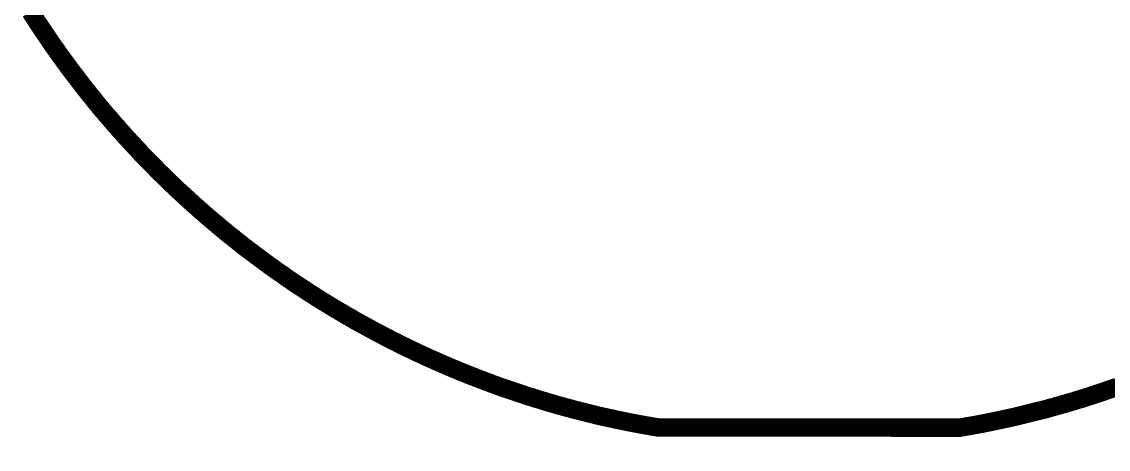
# Model space of a CAD drawing. Header units: millimetres. Extents: x 37412591 to 74834139, y 4258245 to 8527567.
# Drawn here: x 37415230.68 to 37415241.3, y 4261815.13 to 4261819.3 of the extents above; entities that cross this region are included whole.
import ezdxf

# ---------------------------------------------------------------- set-up
doc = ezdxf.new("R2010")
doc.units = ezdxf.units.MM
doc.layers.add('TREE_LAYER', color=7, linetype='Continuous')

# ---------------------------------------------------------------- blocks, each defined once
blk = doc.blocks.new('SUB_BLK_19')
at = {"color": 0, "const_width": 0.01}
blk.add_lwpolyline([(-0.4202, -0.2706), (-0.4196, -0.2717), (-0.4189, -0.2727), (-0.4182, -0.2738), (-0.4175, -0.2748), (-0.4169, -0.2759), (-0.4162, -0.2769), (-0.4155, -0.2779), (-0.4148, -0.279), (-0.4141, -0.28), (-0.4134, -0.2811), (-0.4127, -0.2821), (-0.412, -0.2831), (-0.4113, -0.2842), (-0.4106, -0.2852), (-0.4099, -0.2862), (-0.4092, -0.2873), (-0.4085, -0.2883), (-0.4078, -0.2893), (-0.4071, -0.2903), (-0.4063, -0.2913), (-0.4056, -0.2924), (-0.4049, -0.2934), (-0.4042, -0.2944), (-0.4034, -0.2954), (-0.4027, -0.2964), (-0.402, -0.2974), (-0.4012, -0.2984), (-0.4005, -0.2994), (-0.3997, -0.3005), (-0.399, -0.3015), (-0.3982, -0.3025), (-0.3975, -0.3035), (-0.3967, -0.3044), (-0.396, -0.3054), (-0.3952, -0.3064), (-0.3945, -0.3074), (-0.3937, -0.3084), (-0.3929, -0.3094), (-0.3922, -0.3104), (-0.3914, -0.3114), (-0.3906, -0.3124), (-0.3899, -0.3133), (-0.3891, -0.3143), (-0.3883, -0.3153), (-0.3875, -0.3163), (-0.3867, -0.3172), (-0.3859, -0.3182), (-0.3852, -0.3192), (-0.3844, -0.3201), (-0.3836, -0.3211), (-0.3828, -0.3221), (-0.382, -0.323), (-0.3812, -0.324), (-0.3804, -0.3249), (-0.3796, -0.3259), (-0.3788, -0.3268), (-0.3779, -0.3278), (-0.3771, -0.3287), (-0.3763, -0.3297), (-0.3755, -0.3306), (-0.3747, -0.3316), (-0.3739, -0.3325), (-0.373, -0.3334), (-0.3722, -0.3344), (-0.3714, -0.3353), (-0.3705, -0.3362), (-0.3697, -0.3372), (-0.3689, -0.3381), (-0.368, -0.339), (-0.3672, -0.3399), (-0.3663, -0.3409), (-0.3655, -0.3418), (-0.3646, -0.3427), (-0.3638, -0.3436), (-0.3629, -0.3445), (-0.3621, -0.3454), (-0.3612, -0.3463), (-0.3604, -0.3473), (-0.3595, -0.3482), (-0.3586, -0.3491), (-0.3578, -0.35), (-0.3569, -0.3509), (-0.356, -0.3518), (-0.3552, -0.3526), (-0.3543, -0.3535), (-0.3534, -0.3544), (-0.3525, -0.3553), (-0.3517, -0.3562), (-0.3508, -0.3571), (-0.3499, -0.358), (-0.349, -0.3588), (-0.3481, -0.3597), (-0.3472, -0.3606), (-0.3463, -0.3615), (-0.3454, -0.3623), (-0.3445, -0.3632), (-0.3436, -0.3641), (-0.3427, -0.3649), (-0.3418, -0.3658), (-0.3409, -0.3666), (-0.34, -0.3675), (-0.3391, -0.3683), (-0.3382, -0.3692), (-0.3372, -0.37), (-0.3363, -0.3709), (-0.3354, -0.3717), (-0.3345, -0.3726), (-0.3336, -0.3734), (-0.3326, -0.3742), (-0.3317, -0.3751), (-0.3308, -0.3759), (-0.3298, -0.3767), (-0.3289, -0.3776), (-0.328, -0.3784), (-0.327, -0.3792), (-0.3261, -0.38), (-0.3251, -0.3809), (-0.3242, -0.3817), (-0.3232, -0.3825), (-0.3223, -0.3833), (-0.3213, -0.3841), (-0.3204, -0.3849), (-0.3194, -0.3857), (-0.3185, -0.3865), (-0.3175, -0.3873), (-0.3166, -0.3881), (-0.3156, -0.3889), (-0.3146, -0.3897), (-0.3137, -0.3905), (-0.3127, -0.3913), (-0.3117, -0.3921), (-0.3107, -0.3928), (-0.3098, -0.3936), (-0.3088, -0.3944), (-0.3078, -0.3952), (-0.3068, -0.396), (-0.3058, -0.3967), (-0.3049, -0.3975), (-0.3039, -0.3983), (-0.3029, -0.399), (-0.3019, -0.3998), (-0.3009, -0.4005), (-0.2999, -0.4013), (-0.2989, -0.402), (-0.2979, -0.4028), (-0.2969, -0.4035), (-0.2959, -0.4043), (-0.2949, -0.405), (-0.2939, -0.4058), (-0.2929, -0.4065), (-0.2919, -0.4072), (-0.2909, -0.408), (-0.2899, -0.4087), (-0.2888, -0.4094), (-0.2878, -0.4102), (-0.2868, -0.4109), (-0.2858, -0.4116), (-0.2848, -0.4123), (-0.2837, -0.413), (-0.2827, -0.4137), (-0.2817, -0.4145), (-0.2807, -0.4152), (-0.2796, -0.4159), (-0.2786, -0.4166), (-0.2776, -0.4173), (-0.2765, -0.418), (-0.2755, -0.4187), (-0.2744, -0.4194), (-0.2734, -0.42), (-0.2724, -0.4207), (-0.2713, -0.4214), (-0.2703, -0.4221), (-0.2692, -0.4228), (-0.2682, -0.4235), (-0.2671, -0.4241), (-0.2661, -0.4248), (-0.265, -0.4255), (-0.264, -0.4261), (-0.2629, -0.4268), (-0.2618, -0.4275), (-0.2608, -0.4281), (-0.2597, -0.4288), (-0.2586, -0.4294), (-0.2576, -0.4301), (-0.2565, -0.4307), (-0.2554, -0.4314), (-0.2544, -0.432), (-0.2533, -0.4326), (-0.2522, -0.4333), (-0.2511, -0.4339), (-0.2501, -0.4345), (-0.249, -0.4352), (-0.2479, -0.4358), (-0.2468, -0.4364), (-0.2457, -0.437), (-0.2447, -0.4377), (-0.2436, -0.4383), (-0.2425, -0.4389), (-0.2414, -0.4395), (-0.2403, -0.4401), (-0.2392, -0.4407), (-0.2381, -0.4413), (-0.237, -0.4419), (-0.2359, -0.4425), (-0.2348, -0.4431), (-0.2337, -0.4437), (-0.2326, -0.4443), (-0.2315, -0.4449), (-0.2304, -0.4454), (-0.2293, -0.446), (-0.2282, -0.4466), (-0.2271, -0.4472), (-0.226, -0.4477), (-0.2249, -0.4483), (-0.2238, -0.4489), (-0.2226, -0.4494), (-0.2215, -0.45), (-0.2204, -0.4506), (-0.2193, -0.4511), (-0.2182, -0.4517), (-0.217, -0.4522), (-0.2159, -0.4528), (-0.2148, -0.4533), (-0.2137, -0.4538), (-0.2125, -0.4544), (-0.2114, -0.4549), (-0.2103, -0.4555), (-0.2091, -0.456), (-0.208, -0.4565), (-0.2069, -0.457), (-0.2057, -0.4576), (-0.2046, -0.4581), (-0.2035, -0.4586), (-0.2023, -0.4591), (-0.2012, -0.4596), (-0.2001, -0.4601), (-0.1989, -0.4606), (-0.1978, -0.4611), (-0.1966, -0.4616), (-0.1955, -0.4621), (-0.1943, -0.4626), (-0.1932, -0.4631), (-0.192, -0.4636), (-0.1909, -0.4641), (-0.1897, -0.4645), (-0.1886, -0.465), (-0.1874, -0.4655), (-0.1863, -0.466), (-0.1851, -0.4664), (-0.1839, -0.4669), (-0.1828, -0.4674), (-0.1816, -0.4678), (-0.1805, -0.4683), (-0.1793, -0.4687), (-0.1781, -0.4692), (-0.177, -0.4696), (-0.1758, -0.4701), (-0.1746, -0.4705), (-0.1735, -0.471), (-0.1723, -0.4714), (-0.1711, -0.4718), (-0.17, -0.4723), (-0.1688, -0.4727), (-0.1676, -0.4731), (-0.1664, -0.4736), (-0.1653, -0.474), (-0.1641, -0.4744), (-0.1629, -0.4748), (-0.1617, -0.4752), (-0.1605, -0.4756), (-0.1594, -0.476), (-0.1582, -0.4764), (-0.157, -0.4768), (-0.1558, -0.4772), (-0.1546, -0.4776), (-0.1534, -0.478), (-0.1522, -0.4784), (-0.1511, -0.4788), (-0.1499, -0.4792), (-0.1487, -0.4795), (-0.1475, -0.4799), (-0.1463, -0.4803), (-0.1451, -0.4807), (-0.1439, -0.481), (-0.1427, -0.4814), (-0.1415, -0.4817), (-0.1403, -0.4821), (-0.1391, -0.4825), (-0.1379, -0.4828), (-0.1367, -0.4832), (-0.1355, -0.4835), (-0.1343, -0.4839), (-0.1331, -0.4842), (-0.1319, -0.4845), (-0.1307, -0.4849), (-0.1295, -0.4852), (-0.1283, -0.4855), (-0.1271, -0.4858), (-0.1259, -0.4862), (-0.1247, -0.4865), (-0.1235, -0.4868), (-0.1223, -0.4871), (-0.1211, -0.4874), (-0.1198, -0.4877), (-0.1186, -0.488), (-0.1174, -0.4883), (-0.1162, -0.4886), (-0.115, -0.4889), (-0.1138, -0.4892), (-0.1126, -0.4895), (-0.1114, -0.4898), (-0.1101, -0.4901), (-0.1089, -0.4904), (-0.1077, -0.4906), (-0.1065, -0.4909), (-0.1053, -0.4912), (-0.104, -0.4914), (-0.1028, -0.4917), (-0.1016, -0.492), (-0.1004, -0.4922), (-0.0992, -0.4925), (-0.0979, -0.4927), (-0.0967, -0.493), (-0.0955, -0.4932), (-0.0943, -0.4935), (-0.093, -0.4937), (-0.0918, -0.4939), (-0.0906, -0.4942), (-0.0894, -0.4944), (-0.0881, -0.4946), (-0.0869, -0.4949), (-0.0857, -0.4951), (-0.0844, -0.4953), (-0.0832, -0.4955), (-0.082, -0.4957), (-0.0807, -0.4959), (-0.0795, -0.4961), (-0.0783, -0.4964), (-0.0771, -0.4966), (-0.0758, -0.4967), (-0.0746, -0.4969), (-0.0733, -0.4971), (-0.0721, -0.4973), (-0.0709, -0.4975), (-0.0696, -0.4977), (-0.0684, -0.4979), (-0.0672, -0.498), (-0.0659, -0.4982), (-0.0647, -0.4984), (-0.0635, -0.4985), (-0.0622, -0.4987), (-0.061, -0.4989), (-0.0597, -0.499), (-0.0585, -0.4992), (-0.0573, -0.4993), (-0.056, -0.4995), (-0.0548, -0.4996), (-0.0535, -0.4998), (-0.0523, -0.4999), (-0.0511, -0.5), (-0.0498, -0.5002), (-0.0486, -0.5003), (-0.0473, -0.5004), (-0.0461, -0.5005), (-0.0448, -0.5007), (-0.0436, -0.5008), (-0.0424, -0.5009), (-0.0411, -0.501), (-0.0399, -0.5011), (-0.0386, -0.5012), (-0.0374, -0.5013), (-0.0361, -0.5014), (-0.0349, -0.5015), (-0.0336, -0.5016), (-0.0324, -0.5017), (-0.0312, -0.5018), (-0.0299, -0.5019), (-0.0287, -0.5019), (-0.0274, -0.502), (-0.0262, -0.5021), (-0.0249, -0.5022), (-0.0237, -0.5022), (-0.0224, -0.5023), (-0.0212, -0.5024), (-0.0199, -0.5024), (-0.0187, -0.5025), (-0.0174, -0.5025), (-0.0162, -0.5026), (-0.0149, -0.5026), (-0.0137, -0.5027), (-0.0124, -0.5027), (-0.0112, -0.5027), (-0.0099, -0.5028), (-0.0087, -0.5028), (-0.0074, -0.5028), (-0.0062, -0.5028), (-0.005, -0.5029), (-0.0037, -0.5029), (-0.0025, -0.5029), (-0.0012, -0.5029), (0, -0.5029), (0.0012, -0.5029), (0.0024, -0.5029), (0.0037, -0.5029), (0.0049, -0.5029), (0.0062, -0.5029), (0.0074, -0.5029), (0.0087, -0.5029), (0.0099, -0.5029), (0.0112, -0.5028), (0.0124, -0.5028), (0.0137, -0.5028), (0.0149, -0.5028), (0.0162, -0.5027), (0.0174, -0.5027), (0.0187, -0.5027), (0.0199, -0.5026), (0.0212, -0.5026), (0.0224, -0.5025), (0.0237, -0.5025), (0.0249, -0.5024), (0.0262, -0.5024), (0.0274, -0.5023), (0.0287, -0.5022), (0.0299, -0.5022), (0.0312, -0.5021), (0.0324, -0.502), (0.0336, -0.5019), (0.0349, -0.5019), (0.0361, -0.5018), (0.0374, -0.5017), (0.0386, -0.5016), (0.0399, -0.5015), (0.0411, -0.5014), (0.0424, -0.5013), (0.0436, -0.5012), (0.0449, -0.5011), (0.0461, -0.501), (0.0473, -0.5009), (0.0486, -0.5008), (0.0498, -0.5007), (0.0511, -0.5006), (0.0523, -0.5004), (0.0536, -0.5003), (0.0548, -0.5002), (0.056, -0.5), (0.0573, -0.4999), (0.0585, -0.4998), (0.0598, -0.4996), (0.061, -0.4995), (0.0622, -0.4993), (0.0635, -0.4992), (0.0647, -0.499), (0.066, -0.4989), (0.0672, -0.4987), (0.0684, -0.4986), (0.0697, -0.4984), (0.0709, -0.4982), (0.0722, -0.498), (0.0734, -0.4979), (0.0746, -0.4977), (0.0759, -0.4975), (0.0771, -0.4973), (0.0783, -0.4971), (0.0796, -0.4969), (0.0808, -0.4968), (0.082, -0.4966), (0.0833, -0.4964), (0.0845, -0.4962), (0.0857, -0.4959), (0.087, -0.4957), (0.0882, -0.4955), (0.0894, -0.4953), (0.0907, -0.4951), (0.0919, -0.4949), (0.0931, -0.4946), (0.0943, -0.4944), (0.0956, -0.4942), (0.0968, -0.494), (0.098, -0.4937), (0.0992, -0.4935), (0.1005, -0.4932), (0.1017, -0.493), (0.1029, -0.4927), (0.1041, -0.4925), (0.1054, -0.4922), (0.1066, -0.492), (0.1078, -0.4917), (0.109, -0.4914), (0.1102, -0.4912), (0.1115, -0.4909), (0.1127, -0.4906), (0.1139, -0.4904), (0.1151, -0.4901), (0.1163, -0.4898), (0.1176, -0.4895), (0.1188, -0.4892), (0.12, -0.4889), (0.1212, -0.4886), (0.1224, -0.4883), (0.1236, -0.488), (0.1248, -0.4877), (0.126, -0.4874), (0.1273, -0.4871), (0.1285, -0.4868), (0.1297, -0.4865), (0.1309, -0.4862), (0.1321, -0.4859), (0.1333, -0.4855), (0.1345, -0.4852), (0.1357, -0.4849), (0.1369, -0.4845), (0.1381, -0.4842), (0.1393, -0.4839), (0.1405, -0.4835), (0.1417, -0.4832), (0.1429, -0.4828), (0.1441, -0.4825), (0.1453, -0.4821), (0.1465, -0.4818), (0.1477, -0.4814), (0.1489, -0.481), (0.1501, -0.4807), (0.1513, -0.4803), (0.1525, -0.4799), (0.1537, -0.4795), (0.1549, -0.4792), (0.156, -0.4788), (0.1572, -0.4784), (0.1584, -0.478), (0.1596, -0.4776), (0.1608, -0.4772), (0.162, -0.4768), (0.1632, -0.4764), (0.1643, -0.476), (0.1655, -0.4756), (0.1667, -0.4752), (0.1679, -0.4748), (0.1691, -0.4744), (0.1702, -0.474)], dxfattribs=at)

msp = doc.modelspace()

# ---------------------------------------------------------------- block references
at = {"layer": 'TREE_LAYER', "color": 0, "xscale": 17.9901123046875, "yscale": 18.00727844238281, "zscale": 0.0010000000002037}
msp.add_blockref('SUB_BLK_19', (37415238.329, 4261824.272, 3255.226), dxfattribs=at)
msp.add_blockref('SUB_BLK_19', (37415238.329, 4261824.272, 3255.226), dxfattribs=at)
msp.add_blockref('SUB_BLK_19', (37415238.329, 4261824.272, 3255.226), dxfattribs=at)
msp.add_blockref('SUB_BLK_19', (37415238.329, 4261824.272, 3255.226), dxfattribs=at)
msp.add_blockref('SUB_BLK_19', (37415238.329, 4261824.272, 3255.226), dxfattribs=at)
msp.add_blockref('SUB_BLK_19', (37415238.329, 4261824.272, 3255.226), dxfattribs=at)

doc.saveas('drawing.dxf')
